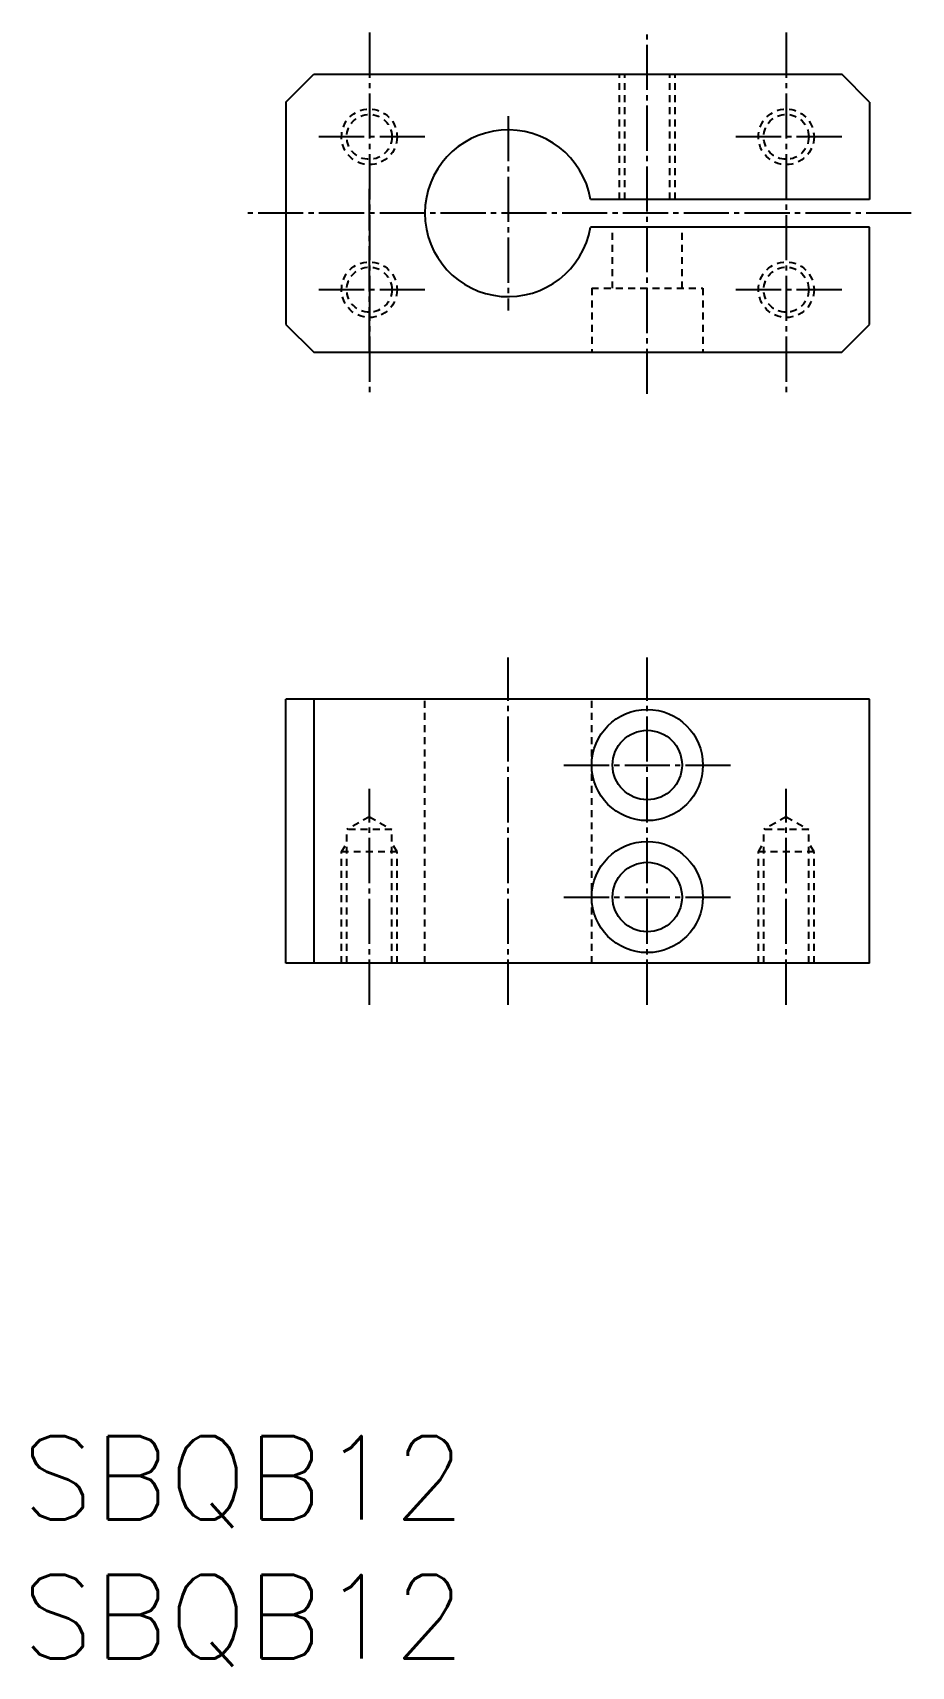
# Model space of a CAD drawing. Extents: x 276 to 339, y -1678 to -1560.
import ezdxf

# ---------------------------------------------------------------- set-up
doc = ezdxf.new("R2010")
doc.units = 0
doc.header["$LTSCALE"] = 0.25
doc.linetypes.add('CENTER', pattern=[17.5, 13, -1.5, 1.5, -1.5])
doc.linetypes.add('DASHED', pattern=[3.5, 2, -1.5])
doc.layers.get('0').update_dxf_attribs({"linetype": 'CONTINUOUS'})
doc.layers.add('CENTER', color=1, linetype='CENTER')
doc.styles.get("Standard").update_dxf_attribs({"font": 'txt', "bigfont": 'BIGFONT'})

msp = doc.modelspace()

# ---------------------------------------------------------------- linework, layer by layer
at = {"color": 7, "linetype": 'CONTINUOUS'}
for p, q in [((294.3, -1565.03), (296.3, -1563.03)), ((296.3, -1563.03), (334.3, -1563.03)), ((336.3, -1565.03), (334.3, -1563.03)), ((294.3, -1565.03), (294.3, -1581.03)), ((336.3, -1565.03), (336.3, -1572.03)), ((336.3, -1572.03), (316.22, -1572.03)), ((336.3, -1574.03), (316.22, -1574.03)), ((336.3, -1581.03), (336.3, -1574.03)), ((294.3, -1581.03), (296.3, -1583.03)), ((334.3, -1583.03), (336.3, -1581.03)), ((296.3, -1583.03), (334.3, -1583.03)), ((294.3, -1626.99), (294.3, -1607.99)), ((336.3, -1607.99), (294.3, -1607.99)), ((296.3, -1607.99), (296.3, -1626.99)), ((336.3, -1626.99), (336.3, -1607.99)), ((336.3, -1626.99), (294.3, -1626.99))]:
    msp.add_line(p, q, dxfattribs=at)
at = {"color": 3, "linetype": 'DASHED'}
for p, q in [((318.3, -1572.03), (318.3, -1563.03)), ((318.68, -1572.03), (318.68, -1563.03)), ((321.92, -1572.03), (321.92, -1563.03)), ((322.3, -1572.03), (322.3, -1563.03)), ((317.8, -1578.43), (317.8, -1574.03)), ((322.8, -1578.43), (322.8, -1574.03)), ((316.3, -1578.43), (316.3, -1583.03)), ((316.3, -1578.43), (324.3, -1578.43)), ((324.3, -1578.43), (324.3, -1583.03)), ((304.3, -1626.99), (304.3, -1607.99)), ((316.3, -1626.99), (316.3, -1607.99)), ((300.3, -1616.46), (298.68, -1617.39)), ((300.3, -1616.46), (301.92, -1617.39)), ((330.3, -1616.46), (328.68, -1617.39)), ((330.3, -1616.46), (331.92, -1617.39)), ((298.68, -1626.99), (298.68, -1617.39)), ((301.92, -1617.39), (298.68, -1617.39)), ((301.92, -1626.99), (301.92, -1617.39)), ((331.92, -1617.39), (328.68, -1617.39)), ((328.68, -1626.99), (328.68, -1617.39)), ((331.92, -1626.99), (331.92, -1617.39)), ((298.3, -1618.99), (298.68, -1618.34)), ((302.3, -1618.99), (301.92, -1618.34)), ((328.3, -1618.99), (328.68, -1618.34)), ((332.3, -1618.99), (331.92, -1618.34)), ((298.3, -1626.99), (298.3, -1618.99)), ((302.3, -1618.99), (298.3, -1618.99)), ((302.3, -1626.99), (302.3, -1618.99)), ((332.3, -1618.99), (328.3, -1618.99)), ((328.3, -1626.99), (328.3, -1618.99)), ((332.3, -1626.99), (332.3, -1618.99))]:
    msp.add_line(p, q, dxfattribs=at)
for centre, radius in [((300.3, -1567.53), 2), ((300.3, -1567.53), 1.62), ((330.3, -1567.53), 2), ((330.3, -1567.53), 1.62), ((300.3, -1578.53), 2), ((330.3, -1578.53), 2), ((300.3, -1578.53), 1.62), ((330.3, -1578.53), 1.62)]:
    msp.add_circle(centre, radius, dxfattribs=at)
at = {"color": 7, "linetype": 'CONTINUOUS'}
for centre, radius in [((320.3, -1612.74), 4), ((320.3, -1612.74), 2.5), ((320.3, -1622.24), 4), ((320.3, -1622.24), 2.5)]:
    msp.add_circle(centre, radius, dxfattribs=at)
msp.add_arc((310.3, -1573.03), 6, 9.5941, 350.4059, dxfattribs=at)
at = {"layer": 'CENTER', "color": 1, "linetype": 'CENTER'}
for p, q in [((300.3, -1560.03), (300.3, -1586.03)), ((320.3, -1586.03), (320.3, -1560.03)), ((330.3, -1560.03), (330.3, -1586.03)), ((310.3, -1566.03), (310.3, -1580.03)), ((304.3, -1567.53), (296.3, -1567.53)), ((334.3, -1567.53), (326.3, -1567.53)), ((300.3, -1583.03), (300.3, -1571.28)), ((339.3, -1573.03), (291.3, -1573.03)), ((304.3, -1578.53), (296.3, -1578.53)), ((334.3, -1578.53), (326.3, -1578.53)), ((310.3, -1629.99), (310.3, -1604.99)), ((320.3, -1629.99), (320.3, -1604.99)), ((314.3, -1612.74), (326.3, -1612.74)), ((300.3, -1629.99), (300.3, -1614.46)), ((330.3, -1629.99), (330.3, -1614.46)), ((314.3, -1622.24), (326.3, -1622.24))]:
    msp.add_line(p, q, dxfattribs=at)

# ---------------------------------------------------------------- texts
at = {"color": 7, "linetype": 'CONTINUOUS'}
for p in [(275.3, -1667.03), (275.3, -1677.03)]:
    msp.add_text('SBQB12', height=6, dxfattribs=at).set_placement(p)

doc.saveas('drawing.dxf')
